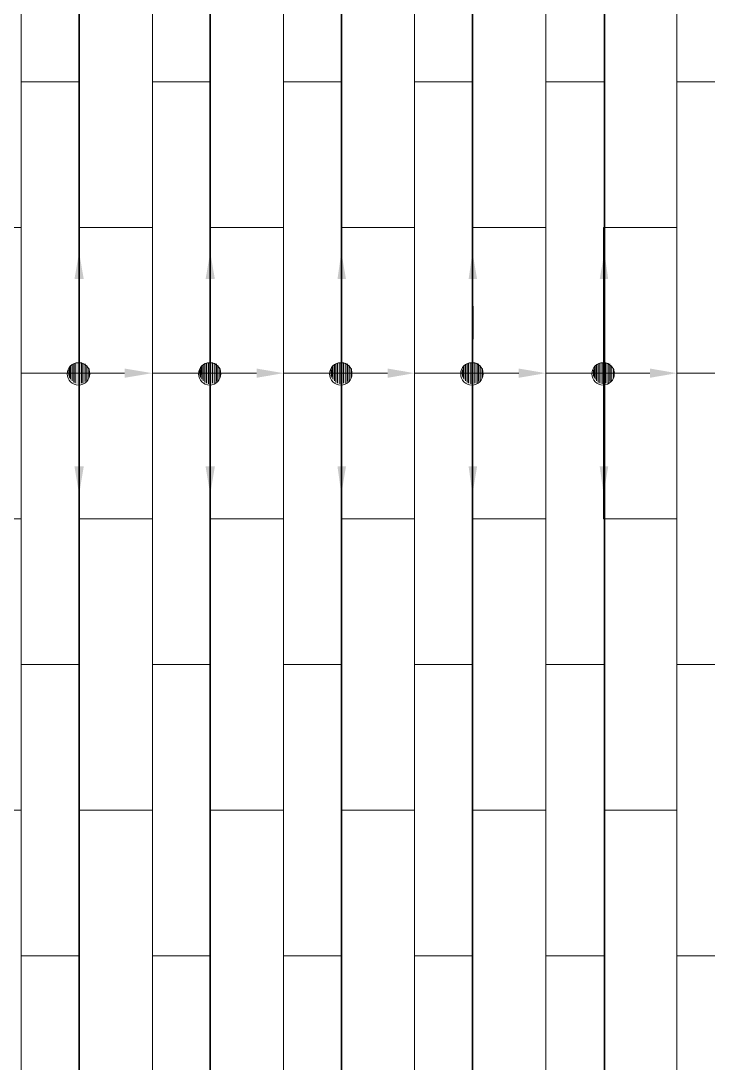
# Model space of a CAD drawing. Header units: millimetres. Extents: x -356862 to 418287, y 0 to 839748.
# Drawn here: x 36.815 to 38.3, y 25.258 to 27.511 of the extents above; entities that cross this region are included whole.
import ezdxf

# ---------------------------------------------------------------- set-up
doc = ezdxf.new("R2010")
doc.units = ezdxf.units.MM
doc.layers.add('PDF _Геометрия', color=7, linetype='Continuous', true_color=0xbababa)
doc.layers.add('PDF _Сплошная заливка', color=7, linetype='Continuous', true_color=0xf50000)

msp = doc.modelspace()

# ---------------------------------------------------------------- linework, layer by layer
at = {"layer": 'PDF _Геометрия', "color": 7, "lineweight": 9}
for points in [[(36.941, 23.3832), (36.941, 30.1162), (36.941, 31.2979)], [(37.2243, 23.3832), (37.2243, 30.1162), (37.2243, 31.2979)], [(37.5076, 23.3832), (37.5076, 30.1162), (37.5076, 31.2979)], [(37.7909, 23.3832), (37.7909, 30.1162), (37.7909, 31.2979)], [(38.0759, 23.3832), (38.0759, 30.1162), (38.0759, 31.2979)]]:
    msp.add_lwpolyline(points, dxfattribs=at)
at = {"layer": 'PDF _Геометрия', "color": 19, "lineweight": 30, "true_color": 0x442a22}
for points in [[(36.6576, 23.3832), (36.6576, 30.1162), (36.941, 30.1162), (36.941, 23.3832)], [(36.941, 23.3832), (36.941, 30.1162), (37.2243, 30.1162), (37.2243, 23.3832)], [(37.2243, 23.3832), (37.2243, 30.1162), (37.5076, 30.1162), (37.5076, 23.3832)], [(37.5076, 23.3832), (37.5076, 30.1162), (37.7909, 30.1162), (37.7909, 23.3832)], [(37.7909, 23.3832), (37.7909, 30.1162), (38.0759, 30.1162), (38.0759, 23.3832)], [(38.0759, 23.3832), (38.0759, 30.1162), (38.3592, 30.1162), (38.3592, 23.3832)]]:
    msp.add_lwpolyline(points, close=True, dxfattribs=at)
at = {"layer": 'PDF _Геометрия', "color": 19, "lineweight": 5, "true_color": 0x442a22}
for points in [[(36.816, 23.3832), (36.816, 30.1162), (36.941, 30.1162), (36.941, 23.3832)], [(37.0993, 23.3832), (37.0993, 30.1162), (37.2243, 30.1162), (37.2243, 23.3832)], [(37.3826, 23.3832), (37.3826, 30.1162), (37.5076, 30.1162), (37.5076, 23.3832)], [(37.6659, 23.3832), (37.6659, 30.1162), (37.7909, 30.1162), (37.7909, 23.3832)], [(37.9492, 23.3832), (37.9492, 30.1162), (38.0759, 30.1162), (38.0759, 23.3832)], [(38.2326, 23.3832), (38.2326, 30.1162), (38.3592, 30.1162), (38.3592, 23.3832)]]:
    msp.add_lwpolyline(points, close=True, dxfattribs=at)
for points in [[(36.941, 27.3797), (36.816, 27.3797)], [(37.2243, 27.3797), (37.0993, 27.3797)], [(37.5076, 27.3797), (37.3826, 27.3797)], [(37.7909, 27.3797), (37.6659, 27.3797)], [(38.0759, 27.3797), (37.9492, 27.3797)], [(38.3592, 27.3797), (38.2326, 27.3797)], [(36.816, 27.0647), (36.6576, 27.0647)], [(37.0993, 27.0647), (36.941, 27.0647)], [(37.3826, 27.0647), (37.2243, 27.0647)], [(37.6659, 27.0647), (37.5076, 27.0647)], [(37.9492, 27.0647), (37.7909, 27.0647)], [(38.2326, 27.0647), (38.0759, 27.0647)], [(36.941, 26.7497), (36.816, 26.7497)], [(37.2243, 26.7497), (37.0993, 26.7497)], [(37.5076, 26.7497), (37.3826, 26.7497)], [(37.7909, 26.7497), (37.6659, 26.7497)], [(38.0759, 26.7497), (37.9492, 26.7497)], [(38.3592, 26.7497), (38.2326, 26.7497)], [(36.816, 26.4347), (36.6576, 26.4347)], [(37.0993, 26.4347), (36.941, 26.4347)], [(37.3826, 26.4347), (37.2243, 26.4347)], [(37.6659, 26.4347), (37.5076, 26.4347)], [(37.9492, 26.4347), (37.7909, 26.4347)], [(38.2326, 26.4347), (38.0759, 26.4347)], [(36.941, 26.1197), (36.816, 26.1197)], [(37.2243, 26.1197), (37.0993, 26.1197)], [(37.5076, 26.1197), (37.3826, 26.1197)], [(37.7909, 26.1197), (37.6659, 26.1197)], [(38.0759, 26.1197), (37.9492, 26.1197)], [(38.3592, 26.1197), (38.2326, 26.1197)], [(36.816, 25.8047), (36.6576, 25.8047)], [(37.0993, 25.8047), (36.941, 25.8047)], [(37.3826, 25.8047), (37.2243, 25.8047)], [(37.6659, 25.8047), (37.5076, 25.8047)], [(37.9492, 25.8047), (37.7909, 25.8047)], [(38.2326, 25.8047), (38.0759, 25.8047)], [(36.941, 25.4898), (36.816, 25.4898)], [(37.2243, 25.4898), (37.0993, 25.4898)], [(37.5076, 25.4898), (37.3826, 25.4898)], [(37.7909, 25.4898), (37.6659, 25.4898)], [(38.0759, 25.4898), (37.9492, 25.4898)], [(38.3592, 25.4898), (38.2326, 25.4898)]]:
    msp.add_lwpolyline(points, dxfattribs=at)
at = {"layer": 'PDF _Геометрия', "color": 1, "lineweight": 9, "true_color": 0xf50000}
for points in [[(36.941, 27.0647), (37.0993, 27.0647), (37.0993, 26.4347), (36.941, 26.4347)], [(37.2243, 27.0647), (37.3826, 27.0647), (37.3826, 26.4347), (37.2243, 26.4347)], [(37.5076, 27.0647), (37.6659, 27.0647), (37.6659, 26.4347), (37.5076, 26.4347)], [(37.7909, 27.0647), (37.9492, 27.0647), (37.9492, 26.4347), (37.7909, 26.4347)], [(38.0742, 27.0647), (38.2326, 27.0647), (38.2326, 26.4347), (38.0742, 26.4347)]]:
    msp.add_lwpolyline(points, close=True, dxfattribs=at)
for points in [[(36.941, 26.6064), (36.941, 26.8947)], [(37.2243, 26.6064), (37.2243, 26.8947)], [(37.5076, 26.6064), (37.5076, 26.8947)], [(37.7909, 26.6064), (37.7926, 26.8947)], [(38.0742, 26.6064), (38.0759, 26.8947)], [(37.0393, 26.7497), (36.941, 26.7497)], [(37.3243, 26.7497), (37.2243, 26.7497)], [(37.6076, 26.7497), (37.5076, 26.7497)], [(37.8909, 26.7497), (37.7909, 26.7497)], [(38.1742, 26.7497), (38.0742, 26.7497)]]:
    msp.add_lwpolyline(points, dxfattribs=at)
at = {"layer": 'PDF _Геометрия', "color": 1, "lineweight": 0, "true_color": 0xf50000}
for points in [[(36.9293, 26.7697), (36.9293, 26.7297), (36.9293, 26.7697)], [(36.9326, 26.7714), (36.9326, 26.728), (36.9326, 26.7714)], [(36.941, 26.773), (36.941, 26.7264), (36.941, 26.773)], [(36.946, 26.773), (36.946, 26.728), (36.946, 26.773)], [(36.9493, 26.7714), (36.9493, 26.728), (36.9493, 26.7714)], [(36.9543, 26.7697), (36.9543, 26.7314), (36.9543, 26.7697)], [(37.2126, 26.7697), (37.2126, 26.7297), (37.2126, 26.7697)], [(37.2159, 26.7714), (37.2159, 26.728), (37.2159, 26.7714)], [(37.2209, 26.773), (37.2209, 26.7264), (37.2209, 26.773)], [(37.2243, 26.773), (37.2243, 26.7264), (37.2243, 26.773)], [(37.2293, 26.773), (37.2293, 26.728), (37.2293, 26.773)], [(37.2343, 26.7714), (37.2343, 26.728), (37.2343, 26.7714)], [(37.2376, 26.7697), (37.2376, 26.7314), (37.2376, 26.7697)], [(37.4959, 26.7697), (37.4959, 26.7297), (37.4959, 26.7697)], [(37.4993, 26.7714), (37.4993, 26.728), (37.4993, 26.7714)], [(37.5043, 26.773), (37.5043, 26.7264), (37.5043, 26.773)], [(37.5076, 26.773), (37.5076, 26.7264), (37.5076, 26.773)], [(37.5126, 26.773), (37.5126, 26.728), (37.5126, 26.773)], [(37.5176, 26.7714), (37.5176, 26.728), (37.5176, 26.7714)], [(37.5209, 26.7697), (37.5209, 26.7314), (37.5209, 26.7697)], [(37.7793, 26.7697), (37.7793, 26.7297), (37.7793, 26.7697)], [(37.7826, 26.7714), (37.7826, 26.728), (37.7826, 26.7714)], [(37.7876, 26.773), (37.7876, 26.7264), (37.7876, 26.773)], [(37.7909, 26.773), (37.7909, 26.7264), (37.7909, 26.773)], [(37.7959, 26.773), (37.7959, 26.728), (37.7959, 26.773)], [(37.8009, 26.7714), (37.8009, 26.728), (37.8009, 26.7714)], [(37.8043, 26.7697), (37.8043, 26.7314), (37.8043, 26.7697)], [(38.0626, 26.7697), (38.0626, 26.7297), (38.0626, 26.7697)], [(38.0659, 26.7714), (38.0659, 26.728), (38.0659, 26.7714)], [(38.0709, 26.773), (38.0709, 26.7264), (38.0709, 26.773)], [(38.0792, 26.773), (38.0792, 26.728), (38.0792, 26.773)], [(38.0842, 26.7714), (38.0842, 26.728), (38.0842, 26.7714)], [(38.0876, 26.7697), (38.0876, 26.7314), (38.0876, 26.7697)], [(36.9193, 26.7564), (36.9193, 26.743), (36.9193, 26.7564)], [(36.9226, 26.7647), (36.9226, 26.7364), (36.9226, 26.7647)], [(36.926, 26.768), (36.926, 26.733), (36.926, 26.768)], [(36.9576, 26.7664), (36.9576, 26.733), (36.9576, 26.7664)], [(36.9626, 26.7597), (36.9626, 26.7414), (36.9626, 26.7597)], [(37.2026, 26.7564), (37.2026, 26.743), (37.2026, 26.7564)], [(37.2059, 26.7647), (37.2059, 26.7364), (37.2059, 26.7647)], [(37.2093, 26.768), (37.2093, 26.733), (37.2093, 26.768)], [(37.2409, 26.7664), (37.2409, 26.733), (37.2409, 26.7664)], [(37.2459, 26.7597), (37.2459, 26.7414), (37.2459, 26.7597)], [(37.4859, 26.7564), (37.4859, 26.743), (37.4859, 26.7564)], [(37.4893, 26.7647), (37.4893, 26.7364), (37.4893, 26.7647)], [(37.4926, 26.768), (37.4926, 26.733), (37.4926, 26.768)], [(37.5243, 26.7664), (37.5243, 26.733), (37.5243, 26.7664)], [(37.5293, 26.7597), (37.5293, 26.7414), (37.5293, 26.7597)], [(37.7693, 26.7564), (37.7693, 26.743), (37.7693, 26.7564)], [(37.7726, 26.7647), (37.7726, 26.7364), (37.7726, 26.7647)], [(37.7759, 26.768), (37.7759, 26.733), (37.7759, 26.768)], [(37.8076, 26.7664), (37.8076, 26.733), (37.8076, 26.7664)], [(37.8126, 26.7597), (37.8126, 26.7414), (37.8126, 26.7597)], [(38.0526, 26.7564), (38.0526, 26.743), (38.0526, 26.7564)], [(38.0559, 26.7647), (38.0559, 26.7364), (38.0559, 26.7647)], [(38.0592, 26.768), (38.0592, 26.733), (38.0592, 26.768)], [(38.0909, 26.7664), (38.0909, 26.733), (38.0909, 26.7664)], [(38.0959, 26.7597), (38.0959, 26.7414), (38.0959, 26.7597)]]:
    msp.add_lwpolyline(points, dxfattribs=at)
at = {"layer": 'PDF _Геометрия', "color": 1, "lineweight": 9, "true_color": 0xf50000}
for centre in [(36.9397, 26.7481), (36.9397, 26.7481), (37.2231, 26.7481), (37.2231, 26.7481), (37.5064, 26.7481), (37.5064, 26.7481), (37.7897, 26.7481), (37.7897, 26.7481), (38.0731, 26.7481), (38.0731, 26.7481)]:
    msp.add_circle(centre, 0.0242, dxfattribs=at)
at = {"layer": 'PDF _Сплошная заливка', "transparency": 33554559}
for points in [[(36.931, 26.953), (36.941, 27.0114), (36.951, 26.953)], [(37.2143, 26.953), (37.2243, 27.0114), (37.2343, 26.953)], [(37.4993, 26.953), (37.5076, 27.0114), (37.5176, 26.953)], [(37.7826, 26.953), (37.7909, 27.0114), (37.8009, 26.953)], [(38.0659, 26.953), (38.0759, 27.0114), (38.0842, 26.953)], [(36.926, 26.768), (36.926, 26.733), (36.9293, 26.7697)], [(36.926, 26.733), (36.9293, 26.7697), (36.9293, 26.7297)], [(36.9276, 26.768), (36.9276, 26.7314), (36.931, 26.7714)], [(36.9276, 26.7314), (36.931, 26.7714), (36.931, 26.7297)], [(36.9293, 26.7697), (36.9293, 26.7297), (36.9326, 26.7714)], [(36.9293, 26.7297), (36.9326, 26.7714), (36.9326, 26.728)], [(36.9293, 26.7297), (36.9293, 26.7697), (36.9293, 26.7697)], [(36.931, 26.7714), (36.931, 26.7297), (36.9343, 26.773)], [(36.931, 26.7297), (36.9343, 26.773), (36.9343, 26.728)], [(36.9326, 26.7714), (36.9326, 26.728), (36.936, 26.773)], [(36.9326, 26.728), (36.936, 26.773), (36.936, 26.7264)], [(36.9326, 26.728), (36.9326, 26.7714), (36.9326, 26.7714)], [(36.9343, 26.773), (36.9343, 26.728), (36.9393, 26.773)], [(36.9343, 26.728), (36.9393, 26.773), (36.9393, 26.7264)], [(36.936, 26.773), (36.936, 26.7264), (36.9376, 26.773)], [(36.936, 26.7264), (36.9376, 26.773), (36.9376, 26.7264)], [(36.9376, 26.773), (36.9376, 26.7264), (36.941, 26.773)], [(36.9376, 26.7264), (36.941, 26.773), (36.941, 26.7264)], [(36.9393, 26.773), (36.9393, 26.7264), (36.9426, 26.773)], [(36.9393, 26.7264), (36.9426, 26.773), (36.9426, 26.7264)], [(36.941, 26.7264), (36.941, 26.773), (36.941, 26.773)], [(36.941, 26.773), (36.941, 26.7264), (36.946, 26.773)], [(36.941, 26.7264), (36.946, 26.773), (36.946, 26.728)], [(36.9426, 26.773), (36.9426, 26.7264), (36.9476, 26.773)], [(36.9426, 26.7264), (36.9476, 26.773), (36.9476, 26.728)], [(36.946, 26.728), (36.946, 26.773), (36.946, 26.773)], [(36.946, 26.773), (36.946, 26.728), (36.9493, 26.7714)], [(36.946, 26.728), (36.9493, 26.7714), (36.9493, 26.728)], [(36.9476, 26.773), (36.9476, 26.728), (36.951, 26.7714)], [(36.9476, 26.728), (36.951, 26.7714), (36.951, 26.7297)], [(36.9493, 26.728), (36.9493, 26.7714), (36.9493, 26.7714)], [(36.9493, 26.7714), (36.9493, 26.728), (36.9543, 26.7697)], [(36.9493, 26.728), (36.9543, 26.7697), (36.9543, 26.7314)], [(36.951, 26.7714), (36.951, 26.7297), (36.956, 26.768)], [(36.9543, 26.7314), (36.9543, 26.7697), (36.9543, 26.7697)], [(36.9543, 26.7697), (36.9543, 26.7314), (36.9576, 26.7664)], [(37.2093, 26.768), (37.2093, 26.733), (37.2126, 26.7697)], [(37.2093, 26.733), (37.2126, 26.7697), (37.2126, 26.7297)], [(37.2109, 26.768), (37.2109, 26.7314), (37.2143, 26.7714)], [(37.2109, 26.7314), (37.2143, 26.7714), (37.2143, 26.7297)], [(37.2126, 26.7697), (37.2126, 26.7297), (37.2159, 26.7714)], [(37.2126, 26.7297), (37.2159, 26.7714), (37.2159, 26.728)], [(37.2126, 26.7297), (37.2126, 26.7697), (37.2126, 26.7697)], [(37.2143, 26.7714), (37.2143, 26.7297), (37.2176, 26.773)], [(37.2143, 26.7297), (37.2176, 26.773), (37.2176, 26.728)], [(37.2159, 26.7714), (37.2159, 26.728), (37.2209, 26.773)], [(37.2159, 26.728), (37.2209, 26.773), (37.2209, 26.7264)], [(37.2159, 26.728), (37.2159, 26.7714), (37.2159, 26.7714)], [(37.2176, 26.773), (37.2176, 26.728), (37.2226, 26.773)], [(37.2176, 26.728), (37.2226, 26.773), (37.2226, 26.7264)], [(37.2209, 26.7264), (37.2209, 26.773), (37.2209, 26.773)], [(37.2209, 26.773), (37.2209, 26.7264), (37.2243, 26.773)], [(37.2209, 26.7264), (37.2243, 26.773), (37.2243, 26.7264)], [(37.2226, 26.773), (37.2226, 26.7264), (37.2259, 26.773)], [(37.2226, 26.7264), (37.2259, 26.773), (37.2259, 26.7264)], [(37.2243, 26.7264), (37.2243, 26.773), (37.2243, 26.773)], [(37.2243, 26.773), (37.2243, 26.7264), (37.2293, 26.773)], [(37.2243, 26.7264), (37.2293, 26.773), (37.2293, 26.728)], [(37.2259, 26.773), (37.2259, 26.7264), (37.2309, 26.773)], [(37.2259, 26.7264), (37.2309, 26.773), (37.2309, 26.728)], [(37.2293, 26.728), (37.2293, 26.773), (37.2293, 26.773)], [(37.2293, 26.773), (37.2293, 26.728), (37.2343, 26.7714)], [(37.2293, 26.728), (37.2343, 26.7714), (37.2343, 26.728)], [(37.2309, 26.773), (37.2309, 26.728), (37.2343, 26.7714)], [(37.2309, 26.728), (37.2343, 26.7714), (37.2343, 26.7297)], [(37.2343, 26.7714), (37.2343, 26.7297), (37.2393, 26.768)], [(37.2343, 26.728), (37.2343, 26.7714), (37.2343, 26.7714)], [(37.2343, 26.7714), (37.2343, 26.728), (37.2376, 26.7697)], [(37.2343, 26.728), (37.2376, 26.7697), (37.2376, 26.7314)], [(37.2376, 26.7314), (37.2376, 26.7697), (37.2376, 26.7697)], [(37.2376, 26.7697), (37.2376, 26.7314), (37.2409, 26.7664)], [(37.4926, 26.768), (37.4926, 26.733), (37.4959, 26.7697)], [(37.4926, 26.733), (37.4959, 26.7697), (37.4959, 26.7297)], [(37.4943, 26.768), (37.4943, 26.7314), (37.4976, 26.7714)], [(37.4943, 26.7314), (37.4976, 26.7714), (37.4976, 26.7297)], [(37.4959, 26.7697), (37.4959, 26.7297), (37.4993, 26.7714)], [(37.4959, 26.7297), (37.4993, 26.7714), (37.4993, 26.728)], [(37.4959, 26.7297), (37.4959, 26.7697), (37.4959, 26.7697)], [(37.4976, 26.7714), (37.4976, 26.7297), (37.5009, 26.773)], [(37.4976, 26.7297), (37.5009, 26.773), (37.5009, 26.728)], [(37.4993, 26.7714), (37.4993, 26.728), (37.5043, 26.773)], [(37.4993, 26.728), (37.5043, 26.773), (37.5043, 26.7264)], [(37.4993, 26.728), (37.4993, 26.7714), (37.4993, 26.7714)], [(37.5009, 26.773), (37.5009, 26.728), (37.5059, 26.773)], [(37.5009, 26.728), (37.5059, 26.773), (37.5059, 26.7264)], [(37.5043, 26.7264), (37.5043, 26.773), (37.5043, 26.773)], [(37.5043, 26.773), (37.5043, 26.7264), (37.5076, 26.773)], [(37.5043, 26.7264), (37.5076, 26.773), (37.5076, 26.7264)], [(37.5059, 26.773), (37.5059, 26.7264), (37.5109, 26.773)], [(37.5059, 26.7264), (37.5109, 26.773), (37.5109, 26.7264)], [(37.5076, 26.7264), (37.5076, 26.773), (37.5076, 26.773)], [(37.5076, 26.773), (37.5076, 26.7264), (37.5126, 26.773)], [(37.5076, 26.7264), (37.5126, 26.773), (37.5126, 26.728)], [(37.5109, 26.773), (37.5109, 26.7264), (37.5143, 26.773)], [(37.5109, 26.7264), (37.5143, 26.773), (37.5143, 26.728)], [(37.5126, 26.728), (37.5126, 26.773), (37.5126, 26.773)], [(37.5126, 26.773), (37.5126, 26.728), (37.5176, 26.7714)], [(37.5126, 26.728), (37.5176, 26.7714), (37.5176, 26.728)], [(37.5143, 26.773), (37.5143, 26.728), (37.5193, 26.7714)], [(37.5143, 26.728), (37.5193, 26.7714), (37.5193, 26.7297)], [(37.5176, 26.728), (37.5176, 26.7714), (37.5176, 26.7714)], [(37.5176, 26.7714), (37.5176, 26.728), (37.5209, 26.7697)], [(37.5176, 26.728), (37.5209, 26.7697), (37.5209, 26.7314)], [(37.5193, 26.7714), (37.5193, 26.7297), (37.5226, 26.768)], [(37.5209, 26.7314), (37.5209, 26.7697), (37.5209, 26.7697)], [(37.5209, 26.7697), (37.5209, 26.7314), (37.5243, 26.7664)], [(37.7759, 26.768), (37.7759, 26.733), (37.7793, 26.7697)], [(37.7759, 26.733), (37.7793, 26.7697), (37.7793, 26.7297)], [(37.7776, 26.768), (37.7776, 26.7314), (37.7809, 26.7714)], [(37.7776, 26.7314), (37.7809, 26.7714), (37.7809, 26.7297)], [(37.7793, 26.7697), (37.7793, 26.7297), (37.7826, 26.7714)], [(37.7793, 26.7297), (37.7826, 26.7714), (37.7826, 26.728)], [(37.7793, 26.7297), (37.7793, 26.7697), (37.7793, 26.7697)], [(37.7809, 26.7714), (37.7809, 26.7297), (37.7859, 26.773)], [(37.7809, 26.7297), (37.7859, 26.773), (37.7859, 26.728)], [(37.7826, 26.7714), (37.7826, 26.728), (37.7876, 26.773)], [(37.7826, 26.728), (37.7876, 26.773), (37.7876, 26.7264)], [(37.7826, 26.728), (37.7826, 26.7714), (37.7826, 26.7714)], [(37.7859, 26.773), (37.7859, 26.728), (37.7893, 26.773)], [(37.7859, 26.728), (37.7893, 26.773), (37.7893, 26.7264)], [(37.7876, 26.7264), (37.7876, 26.773), (37.7876, 26.773)], [(37.7876, 26.773), (37.7876, 26.7264), (37.7909, 26.773)], [(37.7876, 26.7264), (37.7909, 26.773), (37.7909, 26.7264)], [(37.7893, 26.773), (37.7893, 26.7264), (37.7943, 26.773)], [(37.7893, 26.7264), (37.7943, 26.773), (37.7943, 26.7264)], [(37.7909, 26.7264), (37.7909, 26.773), (37.7909, 26.773)], [(37.7909, 26.773), (37.7909, 26.7264), (37.7959, 26.773)], [(37.7909, 26.7264), (37.7959, 26.773), (37.7959, 26.728)], [(37.7943, 26.773), (37.7943, 26.7264), (37.7976, 26.773)], [(37.7943, 26.7264), (37.7976, 26.773), (37.7976, 26.728)], [(37.7959, 26.728), (37.7959, 26.773), (37.7959, 26.773)], [(37.7959, 26.773), (37.7959, 26.728), (37.8009, 26.7714)], [(37.7959, 26.728), (37.8009, 26.7714), (37.8009, 26.728)], [(37.7976, 26.773), (37.7976, 26.728), (37.8026, 26.7714)], [(37.7976, 26.728), (37.8026, 26.7714), (37.8026, 26.7297)], [(37.8009, 26.728), (37.8009, 26.7714), (37.8009, 26.7714)], [(37.8009, 26.7714), (37.8009, 26.728), (37.8043, 26.7697)], [(37.8009, 26.728), (37.8043, 26.7697), (37.8043, 26.7314)], [(37.8026, 26.7714), (37.8026, 26.7297), (37.8059, 26.768)], [(37.8043, 26.7314), (37.8043, 26.7697), (37.8043, 26.7697)], [(37.8043, 26.7697), (37.8043, 26.7314), (37.8076, 26.7664)], [(38.0592, 26.768), (38.0592, 26.733), (38.0626, 26.7697)], [(38.0592, 26.733), (38.0626, 26.7697), (38.0626, 26.7297)], [(38.0609, 26.768), (38.0609, 26.7314), (38.0642, 26.7714)], [(38.0609, 26.7314), (38.0642, 26.7714), (38.0642, 26.7297)], [(38.0626, 26.7697), (38.0626, 26.7297), (38.0659, 26.7714)], [(38.0626, 26.7297), (38.0659, 26.7714), (38.0659, 26.728)], [(38.0626, 26.7297), (38.0626, 26.7697), (38.0626, 26.7697)], [(38.0642, 26.7714), (38.0642, 26.7297), (38.0692, 26.773)], [(38.0642, 26.7297), (38.0692, 26.773), (38.0692, 26.728)], [(38.0659, 26.7714), (38.0659, 26.728), (38.0709, 26.773)], [(38.0659, 26.728), (38.0709, 26.773), (38.0709, 26.7264)], [(38.0659, 26.728), (38.0659, 26.7714), (38.0659, 26.7714)], [(38.0692, 26.773), (38.0692, 26.728), (38.0726, 26.773)], [(38.0692, 26.728), (38.0726, 26.773), (38.0726, 26.7264)], [(38.0709, 26.7264), (38.0709, 26.773), (38.0709, 26.773)], [(38.0709, 26.773), (38.0709, 26.7264), (38.0742, 26.773)], [(38.0709, 26.7264), (38.0742, 26.773), (38.0742, 26.7264)], [(38.0726, 26.773), (38.0726, 26.7264), (38.0776, 26.773)], [(38.0726, 26.7264), (38.0776, 26.773), (38.0776, 26.7264)], [(38.0742, 26.773), (38.0742, 26.7264), (38.0759, 26.773)], [(38.0742, 26.7264), (38.0759, 26.773), (38.0759, 26.7264)], [(38.0759, 26.773), (38.0759, 26.7264), (38.0792, 26.773)], [(38.0759, 26.7264), (38.0792, 26.773), (38.0792, 26.728)], [(38.0776, 26.773), (38.0776, 26.7264), (38.0809, 26.773)], [(38.0776, 26.7264), (38.0809, 26.773), (38.0809, 26.728)], [(38.0792, 26.728), (38.0792, 26.773), (38.0792, 26.773)], [(38.0792, 26.773), (38.0792, 26.728), (38.0842, 26.7714)], [(38.0792, 26.728), (38.0842, 26.7714), (38.0842, 26.728)], [(38.0809, 26.773), (38.0809, 26.728), (38.0859, 26.7714)], [(38.0809, 26.728), (38.0859, 26.7714), (38.0859, 26.7297)], [(38.0842, 26.728), (38.0842, 26.7714), (38.0842, 26.7714)], [(38.0842, 26.7714), (38.0842, 26.728), (38.0876, 26.7697)], [(38.0842, 26.728), (38.0876, 26.7697), (38.0876, 26.7314)], [(38.0859, 26.7714), (38.0859, 26.7297), (38.0892, 26.768)], [(38.0876, 26.7314), (38.0876, 26.7697), (38.0876, 26.7697)], [(38.0876, 26.7697), (38.0876, 26.7314), (38.0909, 26.7664)], [(36.9176, 26.7547), (36.9176, 26.7464), (36.9193, 26.758)], [(36.9176, 26.7464), (36.9193, 26.758), (36.9193, 26.7414)], [(36.9176, 26.753), (36.9176, 26.748), (36.9193, 26.7564)], [(36.9176, 26.748), (36.9193, 26.7564), (36.9193, 26.743)], [(36.9176, 26.7497), (36.9176, 26.7547), (36.9176, 26.7464)], [(36.9176, 26.748), (36.9176, 26.753), (36.9176, 26.753)], [(36.9193, 26.758), (36.9193, 26.7414), (36.921, 26.763)], [(36.9193, 26.7414), (36.921, 26.763), (36.921, 26.738)], [(36.9193, 26.7597), (36.9193, 26.7397), (36.921, 26.7614)], [(36.9193, 26.7397), (36.921, 26.7614), (36.921, 26.7397)], [(36.9193, 26.7564), (36.9193, 26.743), (36.9193, 26.7597)], [(36.9193, 26.743), (36.9193, 26.7597), (36.9193, 26.7397)], [(36.9193, 26.743), (36.9193, 26.7564), (36.9193, 26.7564)], [(36.921, 26.763), (36.921, 26.738), (36.9243, 26.7664)], [(36.921, 26.738), (36.9243, 26.7664), (36.9243, 26.7347)], [(36.921, 26.7614), (36.921, 26.7397), (36.9226, 26.7647)], [(36.921, 26.7397), (36.9226, 26.7647), (36.9226, 26.7364)], [(36.9226, 26.7647), (36.9226, 26.7364), (36.926, 26.768)], [(36.9226, 26.7364), (36.926, 26.768), (36.926, 26.733)], [(36.9226, 26.7364), (36.9226, 26.7647), (36.9226, 26.7647)], [(36.9243, 26.7664), (36.9243, 26.7347), (36.9276, 26.768)], [(36.9243, 26.7347), (36.9276, 26.768), (36.9276, 26.7314)], [(36.926, 26.733), (36.926, 26.768), (36.926, 26.768)], [(36.951, 26.7297), (36.956, 26.768), (36.956, 26.7314)], [(36.9543, 26.7314), (36.9576, 26.7664), (36.9576, 26.733)], [(36.956, 26.768), (36.956, 26.7314), (36.9576, 26.7664)], [(36.956, 26.7314), (36.9576, 26.7664), (36.9576, 26.7347)], [(36.9576, 26.7664), (36.9576, 26.7347), (36.961, 26.763)], [(36.9576, 26.733), (36.9576, 26.7664), (36.9576, 26.7664)], [(36.9576, 26.7664), (36.9576, 26.733), (36.961, 26.763)], [(36.9576, 26.7347), (36.961, 26.763), (36.961, 26.738)], [(36.9576, 26.733), (36.961, 26.763), (36.961, 26.7364)], [(36.961, 26.763), (36.961, 26.738), (36.9626, 26.758)], [(36.961, 26.763), (36.961, 26.7364), (36.961, 26.738)], [(36.961, 26.7364), (36.961, 26.763), (36.961, 26.763)], [(36.961, 26.763), (36.961, 26.738), (36.9626, 26.7597)], [(36.961, 26.738), (36.9626, 26.7597), (36.9626, 26.7414)], [(36.961, 26.738), (36.9626, 26.758), (36.9626, 26.7414)], [(36.9626, 26.7414), (36.9626, 26.7597), (36.9626, 26.7597)], [(36.9626, 26.7597), (36.9626, 26.7414), (36.9643, 26.7547)], [(36.9626, 26.7414), (36.9626, 26.758), (36.9643, 26.7547)], [(36.9626, 26.7414), (36.9643, 26.7464), (36.9643, 26.7547)], [(36.9626, 26.7414), (36.9643, 26.7547), (36.9643, 26.7447)], [(36.9643, 26.7464), (36.9643, 26.7547), (36.9643, 26.7497)], [(36.9643, 26.7447), (36.9643, 26.7464), (36.9643, 26.7547)], [(36.9643, 26.7464), (36.9643, 26.7547), (36.9643, 26.7497)], [(36.9643, 26.7447), (36.9643, 26.7547), (36.9643, 26.7547)], [(37.0393, 26.7397), (37.0993, 26.7497), (37.0393, 26.7597)], [(37.2009, 26.7547), (37.2009, 26.7464), (37.2026, 26.758)], [(37.2009, 26.7464), (37.2026, 26.758), (37.2026, 26.7414)], [(37.2009, 26.753), (37.2009, 26.748), (37.2026, 26.7564)], [(37.2009, 26.748), (37.2026, 26.7564), (37.2026, 26.743)], [(37.2009, 26.7497), (37.2009, 26.7547), (37.2009, 26.7464)], [(37.2009, 26.748), (37.2009, 26.753), (37.2009, 26.753)], [(37.2026, 26.758), (37.2026, 26.7414), (37.2043, 26.763)], [(37.2026, 26.7414), (37.2043, 26.763), (37.2043, 26.738)], [(37.2026, 26.7564), (37.2026, 26.743), (37.2043, 26.7597)], [(37.2026, 26.743), (37.2043, 26.7597), (37.2043, 26.7397)], [(37.2026, 26.743), (37.2026, 26.7564), (37.2026, 26.7564)], [(37.2043, 26.763), (37.2043, 26.738), (37.2076, 26.7664)], [(37.2043, 26.738), (37.2076, 26.7664), (37.2076, 26.7347)], [(37.2043, 26.7614), (37.2043, 26.7397), (37.2059, 26.7647)], [(37.2043, 26.7397), (37.2059, 26.7647), (37.2059, 26.7364)], [(37.2043, 26.7614), (37.2043, 26.7614), (37.2043, 26.7397)], [(37.2043, 26.7614), (37.2043, 26.7397), (37.2043, 26.7597)], [(37.2059, 26.7647), (37.2059, 26.7364), (37.2093, 26.768)], [(37.2059, 26.7364), (37.2093, 26.768), (37.2093, 26.733)], [(37.2059, 26.7364), (37.2059, 26.7647), (37.2059, 26.7647)], [(37.2076, 26.7664), (37.2076, 26.7347), (37.2109, 26.768)], [(37.2076, 26.7347), (37.2109, 26.768), (37.2109, 26.7314)], [(37.2093, 26.733), (37.2093, 26.768), (37.2093, 26.768)], [(37.2343, 26.7297), (37.2393, 26.768), (37.2393, 26.7314)], [(37.2376, 26.7314), (37.2409, 26.7664), (37.2409, 26.733)], [(37.2393, 26.768), (37.2393, 26.7314), (37.2426, 26.7664)], [(37.2393, 26.7314), (37.2426, 26.7664), (37.2426, 26.7347)], [(37.2409, 26.733), (37.2409, 26.7664), (37.2409, 26.7664)], [(37.2409, 26.7664), (37.2409, 26.733), (37.2443, 26.763)], [(37.2409, 26.733), (37.2443, 26.763), (37.2443, 26.7364)], [(37.2426, 26.7664), (37.2426, 26.7347), (37.2443, 26.763)], [(37.2426, 26.7347), (37.2443, 26.763), (37.2443, 26.738)], [(37.2443, 26.763), (37.2443, 26.738), (37.2459, 26.758)], [(37.2443, 26.763), (37.2443, 26.7364), (37.2443, 26.738)], [(37.2443, 26.7364), (37.2443, 26.763), (37.2443, 26.763)], [(37.2443, 26.763), (37.2443, 26.738), (37.2459, 26.7597)], [(37.2443, 26.738), (37.2459, 26.7597), (37.2459, 26.7414)], [(37.2443, 26.738), (37.2459, 26.758), (37.2459, 26.7414)], [(37.2459, 26.7414), (37.2459, 26.7597), (37.2459, 26.7597)], [(37.2459, 26.7597), (37.2459, 26.7414), (37.2476, 26.7547)], [(37.2459, 26.7414), (37.2459, 26.758), (37.2476, 26.7547)], [(37.2459, 26.7414), (37.2476, 26.7464), (37.2476, 26.7547)], [(37.2459, 26.7414), (37.2476, 26.7547), (37.2476, 26.7447)], [(37.2476, 26.7464), (37.2476, 26.7547), (37.2476, 26.7497)], [(37.2476, 26.7447), (37.2476, 26.7464), (37.2476, 26.7547)], [(37.2476, 26.7464), (37.2476, 26.7547), (37.2476, 26.7497)], [(37.2476, 26.7447), (37.2476, 26.7547), (37.2476, 26.7547)], [(37.3243, 26.7397), (37.3826, 26.7497), (37.3243, 26.7597)], [(37.4843, 26.7547), (37.4843, 26.7464), (37.4859, 26.758)], [(37.4843, 26.7464), (37.4859, 26.758), (37.4859, 26.7414)], [(37.4843, 26.753), (37.4843, 26.748), (37.4859, 26.7564)], [(37.4843, 26.748), (37.4859, 26.7564), (37.4859, 26.743)], [(37.4843, 26.7497), (37.4843, 26.7547), (37.4843, 26.7464)], [(37.4843, 26.748), (37.4843, 26.753), (37.4843, 26.753)], [(37.4859, 26.758), (37.4859, 26.7414), (37.4876, 26.763)], [(37.4859, 26.7414), (37.4876, 26.763), (37.4876, 26.738)], [(37.4859, 26.7564), (37.4859, 26.743), (37.4876, 26.7597)], [(37.4859, 26.743), (37.4876, 26.7597), (37.4876, 26.7397)], [(37.4859, 26.743), (37.4859, 26.7564), (37.4859, 26.7564)], [(37.4876, 26.763), (37.4876, 26.738), (37.4909, 26.7664)], [(37.4876, 26.738), (37.4909, 26.7664), (37.4909, 26.7347)], [(37.4876, 26.7614), (37.4876, 26.7397), (37.4893, 26.7647)], [(37.4876, 26.7397), (37.4893, 26.7647), (37.4893, 26.7364)], [(37.4876, 26.7614), (37.4876, 26.7614), (37.4876, 26.7397)], [(37.4876, 26.7614), (37.4876, 26.7397), (37.4876, 26.7597)], [(37.4893, 26.7647), (37.4893, 26.7364), (37.4926, 26.768)], [(37.4893, 26.7364), (37.4926, 26.768), (37.4926, 26.733)], [(37.4893, 26.7364), (37.4893, 26.7647), (37.4893, 26.7647)], [(37.4909, 26.7664), (37.4909, 26.7347), (37.4943, 26.768)], [(37.4909, 26.7347), (37.4943, 26.768), (37.4943, 26.7314)], [(37.4926, 26.733), (37.4926, 26.768), (37.4926, 26.768)], [(37.5193, 26.7297), (37.5226, 26.768), (37.5226, 26.7314)], [(37.5209, 26.7314), (37.5243, 26.7664), (37.5243, 26.733)], [(37.5226, 26.768), (37.5226, 26.7314), (37.5259, 26.7664)], [(37.5226, 26.7314), (37.5259, 26.7664), (37.5259, 26.7347)], [(37.5243, 26.733), (37.5243, 26.7664), (37.5243, 26.7664)], [(37.5243, 26.7664), (37.5243, 26.733), (37.5276, 26.763)], [(37.5243, 26.733), (37.5276, 26.763), (37.5276, 26.7364)], [(37.5259, 26.7664), (37.5259, 26.7347), (37.5276, 26.763)], [(37.5259, 26.7347), (37.5276, 26.763), (37.5276, 26.738)], [(37.5276, 26.763), (37.5276, 26.738), (37.5293, 26.758)], [(37.5276, 26.763), (37.5276, 26.7364), (37.5276, 26.738)], [(37.5276, 26.7364), (37.5276, 26.763), (37.5276, 26.763)], [(37.5276, 26.763), (37.5276, 26.738), (37.5293, 26.7597)], [(37.5276, 26.738), (37.5293, 26.7597), (37.5293, 26.7414)], [(37.5276, 26.738), (37.5293, 26.758), (37.5293, 26.7414)], [(37.5293, 26.7414), (37.5293, 26.7597), (37.5293, 26.7597)], [(37.5293, 26.7597), (37.5293, 26.7414), (37.5309, 26.7547)], [(37.5293, 26.7414), (37.5293, 26.758), (37.5309, 26.7547)], [(37.5293, 26.7414), (37.5309, 26.7464), (37.5309, 26.7547)], [(37.5293, 26.7414), (37.5309, 26.7547), (37.5309, 26.7447)], [(37.5309, 26.7464), (37.5309, 26.7547), (37.5309, 26.7497)], [(37.5309, 26.7447), (37.5309, 26.7464), (37.5309, 26.7547)], [(37.5309, 26.7464), (37.5309, 26.7547), (37.5309, 26.7497)], [(37.5309, 26.7447), (37.5309, 26.7547), (37.5309, 26.7547)], [(37.6076, 26.7397), (37.6659, 26.7497), (37.6076, 26.7597)], [(37.7676, 26.753), (37.7676, 26.748), (37.7693, 26.7564)], [(37.7676, 26.748), (37.7693, 26.7564), (37.7693, 26.743)], [(37.7676, 26.7497), (37.7693, 26.7547), (37.7693, 26.7464)], [(37.7676, 26.748), (37.7676, 26.753), (37.7676, 26.753)], [(37.7693, 26.758), (37.7693, 26.7414), (37.7709, 26.763)], [(37.7693, 26.7414), (37.7709, 26.763), (37.7709, 26.738)], [(37.7693, 26.7564), (37.7693, 26.743), (37.7709, 26.7597)], [(37.7693, 26.743), (37.7709, 26.7597), (37.7709, 26.7397)], [(37.7693, 26.7547), (37.7693, 26.7464), (37.7693, 26.758)], [(37.7693, 26.7464), (37.7693, 26.758), (37.7693, 26.7414)], [(37.7693, 26.743), (37.7693, 26.7564), (37.7693, 26.7564)], [(37.7709, 26.763), (37.7709, 26.738), (37.7743, 26.7664)], [(37.7709, 26.738), (37.7743, 26.7664), (37.7743, 26.7347)], [(37.7709, 26.7614), (37.7709, 26.7397), (37.7726, 26.7647)], [(37.7709, 26.7397), (37.7726, 26.7647), (37.7726, 26.7364)], [(37.7709, 26.7614), (37.7709, 26.7614), (37.7709, 26.7397)], [(37.7709, 26.7614), (37.7709, 26.7397), (37.7709, 26.7597)], [(37.7726, 26.7647), (37.7726, 26.7364), (37.7759, 26.768)], [(37.7726, 26.7364), (37.7759, 26.768), (37.7759, 26.733)], [(37.7726, 26.7364), (37.7726, 26.7647), (37.7726, 26.7647)], [(37.7743, 26.7664), (37.7743, 26.7347), (37.7776, 26.768)], [(37.7743, 26.7347), (37.7776, 26.768), (37.7776, 26.7314)], [(37.7759, 26.733), (37.7759, 26.768), (37.7759, 26.768)], [(37.8026, 26.7297), (37.8059, 26.768), (37.8059, 26.7314)], [(37.8043, 26.7314), (37.8076, 26.7664), (37.8076, 26.733)], [(37.8059, 26.768), (37.8059, 26.7314), (37.8093, 26.7664)], [(37.8059, 26.7314), (37.8093, 26.7664), (37.8093, 26.7347)], [(37.8076, 26.733), (37.8076, 26.7664), (37.8076, 26.7664)], [(37.8076, 26.7664), (37.8076, 26.733), (37.8109, 26.763)], [(37.8076, 26.733), (37.8109, 26.763), (37.8109, 26.7364)], [(37.8093, 26.7664), (37.8093, 26.7347), (37.8109, 26.763)], [(37.8093, 26.7347), (37.8109, 26.763), (37.8109, 26.738)], [(37.8109, 26.763), (37.8109, 26.738), (37.8126, 26.758)], [(37.8109, 26.763), (37.8109, 26.7364), (37.8109, 26.738)], [(37.8109, 26.7364), (37.8109, 26.763), (37.8109, 26.763)], [(37.8109, 26.763), (37.8109, 26.738), (37.8126, 26.7597)], [(37.8109, 26.738), (37.8126, 26.7597), (37.8126, 26.7414)], [(37.8109, 26.738), (37.8126, 26.758), (37.8126, 26.7414)], [(37.8126, 26.7414), (37.8126, 26.7597), (37.8126, 26.7597)], [(37.8126, 26.7597), (37.8126, 26.7414), (37.8143, 26.7547)], [(37.8126, 26.7414), (37.8126, 26.758), (37.8143, 26.7547)], [(37.8126, 26.7414), (37.8143, 26.7464), (37.8143, 26.7547)], [(37.8126, 26.7414), (37.8143, 26.7547), (37.8143, 26.7447)], [(37.8143, 26.7464), (37.8143, 26.7547), (37.8143, 26.7497)], [(37.8143, 26.7447), (37.8143, 26.7464), (37.8143, 26.7547)], [(37.8143, 26.7464), (37.8143, 26.7547), (37.8143, 26.7497)], [(37.8143, 26.7447), (37.8143, 26.7547), (37.8143, 26.7547)], [(37.8909, 26.7397), (37.9492, 26.7497), (37.8909, 26.7597)], [(38.0509, 26.7497), (38.0526, 26.7547), (38.0526, 26.7464)], [(38.0526, 26.758), (38.0526, 26.7414), (38.0559, 26.763)], [(38.0526, 26.7414), (38.0559, 26.763), (38.0559, 26.738)], [(38.0526, 26.7564), (38.0526, 26.743), (38.0542, 26.7597)], [(38.0526, 26.743), (38.0542, 26.7597), (38.0542, 26.7397)], [(38.0526, 26.7547), (38.0526, 26.7464), (38.0526, 26.758)], [(38.0526, 26.7464), (38.0526, 26.758), (38.0526, 26.7414)], [(38.0526, 26.753), (38.0526, 26.748), (38.0526, 26.7564)], [(38.0526, 26.748), (38.0526, 26.7564), (38.0526, 26.743)], [(38.0526, 26.743), (38.0526, 26.7564), (38.0526, 26.7564)], [(38.0526, 26.748), (38.0526, 26.753), (38.0526, 26.753)], [(38.0542, 26.7614), (38.0542, 26.7397), (38.0559, 26.7647)], [(38.0542, 26.7397), (38.0559, 26.7647), (38.0559, 26.7364)], [(38.0542, 26.7614), (38.0542, 26.7614), (38.0542, 26.7397)], [(38.0542, 26.7614), (38.0542, 26.7397), (38.0542, 26.7597)], [(38.0559, 26.7647), (38.0559, 26.7364), (38.0592, 26.768)], [(38.0559, 26.7364), (38.0592, 26.768), (38.0592, 26.733)], [(38.0559, 26.763), (38.0559, 26.738), (38.0576, 26.7664)], [(38.0559, 26.738), (38.0576, 26.7664), (38.0576, 26.7347)], [(38.0559, 26.7364), (38.0559, 26.7647), (38.0559, 26.7647)], [(38.0576, 26.7664), (38.0576, 26.7347), (38.0609, 26.768)], [(38.0576, 26.7347), (38.0609, 26.768), (38.0609, 26.7314)], [(38.0592, 26.733), (38.0592, 26.768), (38.0592, 26.768)], [(38.0859, 26.7297), (38.0892, 26.768), (38.0892, 26.7314)], [(38.0876, 26.7314), (38.0909, 26.7664), (38.0909, 26.733)], [(38.0892, 26.768), (38.0892, 26.7314), (38.0926, 26.7664)], [(38.0892, 26.7314), (38.0926, 26.7664), (38.0926, 26.7347)], [(38.0909, 26.733), (38.0909, 26.7664), (38.0909, 26.7664)], [(38.0909, 26.7664), (38.0909, 26.733), (38.0942, 26.763)], [(38.0909, 26.733), (38.0942, 26.763), (38.0942, 26.7364)], [(38.0926, 26.7664), (38.0926, 26.7347), (38.0942, 26.763)], [(38.0926, 26.7347), (38.0942, 26.763), (38.0942, 26.738)], [(38.0942, 26.763), (38.0942, 26.738), (38.0976, 26.758)], [(38.0942, 26.763), (38.0942, 26.7364), (38.0942, 26.738)], [(38.0942, 26.7364), (38.0942, 26.763), (38.0942, 26.763)], [(38.0942, 26.763), (38.0942, 26.738), (38.0959, 26.7597)], [(38.0942, 26.738), (38.0959, 26.7597), (38.0959, 26.7414)], [(38.0942, 26.738), (38.0976, 26.758), (38.0976, 26.7414)], [(38.0959, 26.7414), (38.0959, 26.7597), (38.0959, 26.7597)], [(38.0959, 26.7597), (38.0959, 26.7414), (38.0976, 26.7547)], [(38.0959, 26.7414), (38.0976, 26.7547), (38.0976, 26.7447)], [(38.0976, 26.7414), (38.0976, 26.758), (38.0976, 26.7547)], [(38.0976, 26.7414), (38.0976, 26.7464), (38.0976, 26.7547)], [(38.0976, 26.7464), (38.0976, 26.7547), (38.0992, 26.7497)], [(38.0976, 26.7447), (38.0976, 26.7464), (38.0976, 26.7547)], [(38.0976, 26.7464), (38.0976, 26.7547), (38.0992, 26.7497)], [(38.0976, 26.7447), (38.0976, 26.7547), (38.0976, 26.7547)], [(38.1742, 26.7397), (38.2326, 26.7497), (38.1742, 26.7597)], [(36.931, 26.548), (36.941, 26.488), (36.951, 26.548)], [(37.2143, 26.548), (37.2243, 26.488), (37.2343, 26.548)], [(37.4993, 26.548), (37.5076, 26.488), (37.5176, 26.548)], [(37.7826, 26.548), (37.7909, 26.488), (37.8009, 26.548)], [(38.0659, 26.548), (38.0742, 26.488), (38.0842, 26.548)]]:
    msp.add_solid(points, dxfattribs=at)

doc.saveas('drawing.dxf')
